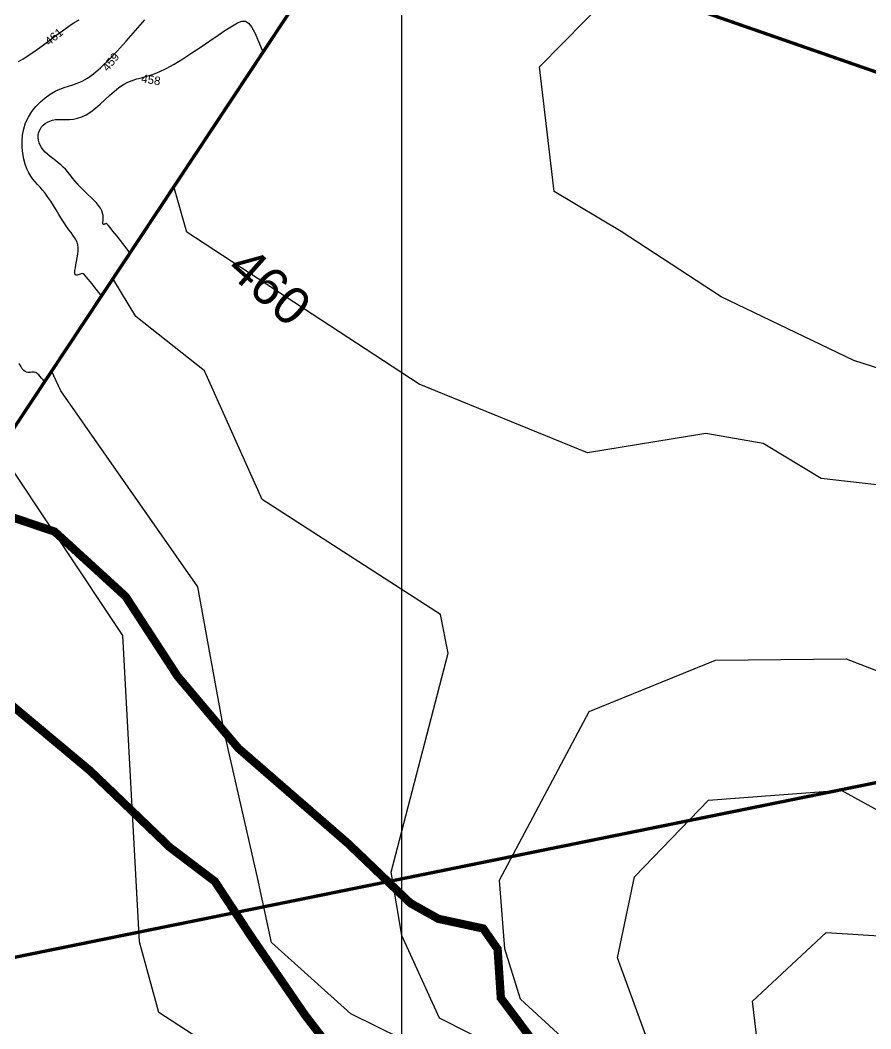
# Model space of a CAD drawing. Header units: metres. Extents: x 218545 to 227455, y 1543467 to 1556082.
# Drawn here: x 219770 to 220284, y 1550861 to 1551470 of the extents above; entities that cross this region are included whole.
import ezdxf

# ---------------------------------------------------------------- set-up
doc = ezdxf.new("R2010")
doc.units = ezdxf.units.M
doc.header["$MEASUREMENT"] = 0
for name, color, linetype in [('10 M CONTOUR', 20, 'Continuous'), ('2 M CONTOUR', 33, 'Continuous'), ('CONTEXT', 200, 'Continuous'), ('GRID', 250, 'Continuous'), ('SATGE-2', 160, 'Continuous'), ('UUL', 90, 'Continuous')]:
    doc.layers.add(name, color=color, linetype=linetype)
doc.styles.get("Standard").update_dxf_attribs({"font": 'arial.ttf'})

msp = doc.modelspace()

# ---------------------------------------------------------------- linework, layer by layer
at = {"layer": '10 M CONTOUR'}
for points in [[(220343.88469, 1551183.15432, -1009.86579), (220253.70969, 1551193.36632, -1009.86579), (220218.63469, 1551214.54832, -1009.86579), (220184.04969, 1551220.57007, -1009.86579), (220112.61769, 1551209.00832, -1009.86579), (220010.958, 1551250.45497, -1009.86579), (219870.60969, 1551342.10532, -1009.86579), (219862.71418, 1551369.81328, -1009.86579)], [(220131.81869, 1550823.92732, -1009.86579), (220072.15669, 1550878.88032, -1009.86579), (220062.60269, 1550909.37932, -1009.86579), (220059.41969, 1550950.91332, -1009.86579), (220113.59569, 1551052.77132, -1009.86579), (220189.80969, 1551083.63932, -1009.86579), (220268.74969, 1551084.47432, -1009.86579), (220337.63169, 1551057.92532, -1009.86579)]]:
    msp.add_polyline3d(points, dxfattribs=at)
at = {"layer": '2 M CONTOUR', "flags": 128}
for points in [[(219768.85028, 1551445.15612), (219771.83194, 1551446.83612), (219775.2745, 1551449.05432), (219779.08633, 1551451.70928), (219783.14137, 1551454.65711), (219787.31355, 1551457.75396), (219791.47681, 1551460.85594), (219795.5051, 1551463.81918), (219799.27235, 1551466.49981), (219802.6525, 1551468.75395), (219805.55998, 1551470.48867)], [(219819.24152, 1551303.55462), (219815.88399, 1551307.84952), (219813.27476, 1551311.15816), (219811.29711, 1551313.602), (219809.83431, 1551315.30249), (219808.76967, 1551316.38107), (219807.98646, 1551316.95919), (219807.36798, 1551317.15831), (219806.7975, 1551317.09988), (219806.18367, 1551316.89706), (219805.53658, 1551316.62986), (219804.89167, 1551316.36997), (219804.28439, 1551316.18913), (219803.75019, 1551316.15904), (219803.3245, 1551316.35142), (219803.04279, 1551316.83798), (219802.94048, 1551317.69043), (219803.03764, 1551318.95428), (219803.29275, 1551320.57018), (219803.6489, 1551322.45258), (219804.04917, 1551324.51592), (219804.43668, 1551326.67464), (219804.75449, 1551328.8432), (219804.94572, 1551330.93602), (219804.95344, 1551332.86756), (219804.73333, 1551334.5782), (219804.29142, 1551336.11213), (219803.64632, 1551337.53946), (219802.81662, 1551338.93032), (219801.82093, 1551340.35483), (219800.67787, 1551341.88312), (219799.40603, 1551343.58531), (219798.02403, 1551345.53152), (219796.55018, 1551347.76717), (219795.00163, 1551350.23889), (219793.39524, 1551352.86859), (219791.74787, 1551355.5782), (219790.07638, 1551358.28964), (219788.39763, 1551360.92482), (219786.72849, 1551363.40567), (219785.0858, 1551365.65411), (219783.48476, 1551367.62038), (219781.93383, 1551369.36809), (219780.43982, 1551370.98916), (219779.0095, 1551372.57552), (219777.64967, 1551374.21908), (219776.36713, 1551376.01179), (219775.16867, 1551378.04555), (219774.06107, 1551380.4123), (219773.05891, 1551383.17625), (219772.20779, 1551386.29072), (219771.56109, 1551389.68133), (219771.17221, 1551393.27368), (219771.09451, 1551396.99339), (219771.38138, 1551400.76607), (219772.0862, 1551404.51733), (219773.26236, 1551408.17277), (219774.93934, 1551411.66505), (219777.05112, 1551414.95492), (219779.50777, 1551418.01017), (219782.21935, 1551420.79862), (219785.09596, 1551423.28804), (219788.04767, 1551425.44623), (219790.98456, 1551427.24099), (219793.81669, 1551428.64011), (219796.48647, 1551429.6497), (219799.06555, 1551430.42909), (219801.6579, 1551431.17592), (219804.3675, 1551432.08784), (219807.29832, 1551433.36248), (219810.55432, 1551435.1975), (219814.23949, 1551437.79053), (219818.45779, 1551441.33921), (219823.2651, 1551445.96141), (219828.5249, 1551451.45582), (219834.05259, 1551457.54137), (219839.66355, 1551463.93696), (219845.17318, 1551470.36153)], [(219836.45738, 1551329.53555), (219831.93734, 1551335.32159), (219828.49956, 1551339.70835), (219825.98476, 1551342.88646), (219824.23366, 1551345.04654), (219823.08696, 1551346.37922), (219822.38537, 1551347.07514), (219821.9696, 1551347.32492), (219821.68037, 1551347.31919), (219821.38775, 1551347.2225), (219821.07927, 1551347.09512), (219820.77184, 1551346.97123), (219820.48234, 1551346.88502), (219820.22768, 1551346.87067), (219820.02475, 1551346.96238), (219819.89045, 1551347.19433), (219819.84168, 1551347.60071), (219819.88335, 1551348.20684), (219819.97245, 1551349.00267), (219820.05397, 1551349.96925), (219820.07293, 1551351.08767), (219819.97431, 1551352.33899), (219819.70313, 1551353.70429), (219819.20438, 1551355.16464), (219818.42306, 1551356.70112), (219817.32436, 1551358.29577), (219815.95419, 1551359.93457), (219814.37863, 1551361.60446), (219812.66378, 1551363.29241), (219810.87573, 1551364.98537), (219809.08056, 1551366.67028), (219807.34437, 1551368.3341), (219805.73326, 1551369.96377), (219804.29502, 1551371.54886), (219803.00437, 1551373.08929), (219801.81772, 1551374.58762), (219800.69149, 1551376.04637), (219799.58211, 1551377.46809), (219798.44601, 1551378.85532), (219797.23959, 1551380.21059), (219795.91929, 1551381.53644), (219794.4567, 1551382.83647), (219792.8841, 1551384.11848), (219791.24893, 1551385.39134), (219789.59867, 1551386.6639), (219787.98075, 1551387.94502), (219786.44264, 1551389.24357), (219785.03178, 1551390.56841), (219783.79563, 1551391.92839), (219782.7731, 1551393.32869), (219781.9689, 1551394.75972), (219781.37922, 1551396.20823), (219781.00022, 1551397.66094), (219780.82809, 1551399.10459), (219780.859, 1551400.5259), (219781.08911, 1551401.91161), (219781.51462, 1551403.24845), (219782.13125, 1551404.52225), (219782.93305, 1551405.71517), (219783.91359, 1551406.80847), (219785.06648, 1551407.78342), (219786.3853, 1551408.62128), (219787.86366, 1551409.3033), (219789.49515, 1551409.81076), (219791.27335, 1551410.1249), (219793.19154, 1551410.24581), (219795.24166, 1551410.2488), (219797.41532, 1551410.228), (219799.70414, 1551410.27753), (219802.09973, 1551410.49152), (219804.59371, 1551410.96411), (219807.1777, 1551411.78941), (219809.8433, 1551413.06156), (219812.58047, 1551414.83709), (219815.37251, 1551417.02214), (219818.20104, 1551419.48526), (219821.04768, 1551422.095), (219823.89408, 1551424.7199), (219826.72186, 1551427.22852), (219829.51265, 1551429.48939), (219832.24807, 1551431.37107), (219834.92582, 1551432.78903), (219837.60785, 1551433.84647), (219840.37213, 1551434.69352), (219843.29669, 1551435.4803), (219846.45951, 1551436.35694), (219849.9386, 1551437.47356), (219853.81196, 1551438.98029), (219858.15759, 1551441.02725), (219863.01209, 1551443.70987), (219868.24653, 1551446.90481), (219873.69059, 1551450.43401), (219879.17394, 1551454.11944), (219884.52625, 1551457.78304), (219889.57719, 1551461.24676), (219894.15644, 1551464.33256), (219898.09368, 1551466.8624), (219901.27856, 1551468.66798), (219903.84074, 1551469.62005), (219905.96984, 1551469.59913), (219907.85551, 1551468.48571), (219909.68737, 1551466.1603), (219911.65507, 1551462.50341), (219913.94825, 1551457.39555), (219916.75652, 1551450.71722)], [(219784.8098, 1551251.59274), (219783.77988, 1551252.90743), (219782.8457, 1551254.07428), (219781.9911, 1551255.08877), (219781.19991, 1551255.94637), (219780.45597, 1551256.64254), (219779.74311, 1551257.17276), (219779.04518, 1551257.53249), (219778.34601, 1551257.71721), (219777.63197, 1551257.73471), (219776.8996, 1551257.64217), (219776.14798, 1551257.50909), (219775.37618, 1551257.40497), (219774.58328, 1551257.39933), (219773.76834, 1551257.56165), (219772.93045, 1551257.96145), (219772.06867, 1551258.66824), (219771.18471, 1551259.73702), (219770.29073, 1551261.1649), (219769.40151, 1551262.93449)]]:
    msp.add_lwpolyline(points, dxfattribs=at)
at = {"layer": '2 M CONTOUR'}
for points in [[(220382.31469, 1551229.68132, -1011.86579), (220273.26269, 1551264.67632, -1011.86579), (220193.25369, 1551303.05322, -1011.86579), (220132.89969, 1551342.50036, -1011.86579), (220092.48281, 1551366.76671, -1011.86579), (220083.58127, 1551441.95, -1011.86579), (220125.26569, 1551484.48832, -1011.86579), (220184.83769, 1551529.26235, -1011.86579), (220232.47182, 1551584.0107, -1011.86579), (220276.31369, 1551625.61132, -1011.86579), (220336.20569, 1551659.59832, -1011.86579)], [(220076.47669, 1550840.48432, -1007.86579), (220023.13969, 1550867.59932, -1007.86579), (220000.46569, 1550917.50532, -1007.86579), (219994.02669, 1550955.74832, -1007.86579), (220028.44169, 1551087.95232, -1007.86579), (220023.74069, 1551111.19932, -1007.86579), (219916.12269, 1551180.69632, -1007.86579), (219881.22269, 1551258.34732, -1007.86579), (219839.80469, 1551291.34432, -1007.86579), (219825.9236, 1551314.26797, -1007.86579)], [(219573.97943, 1550491.30332, -1005.86579), (219577.87469, 1550416.99132, -1005.86579), (219626.30569, 1550311.63032, -1005.86579), (219661.51869, 1550272.29732, -1005.86579), (219731.92569, 1550237.73232, -1005.86579), (219802.30369, 1550247.95732, -1005.86579), (219888.97369, 1550339.46432, -1005.86579), (219884.47669, 1550403.89432, -1005.86579), (219896.86269, 1550427.60032, -1005.86579), (219945.95369, 1550454.75332, -1005.86579), (220026.14669, 1550436.65332, -1005.86579), (220109.94869, 1550435.78732, -1005.86579), (220158.61669, 1550491.26432, -1005.86579), (220177.15369, 1550549.46932, -1005.86579), (220177.27969, 1550624.55432, -1005.86579), (220137.44869, 1550753.58832, -1005.86579), (220060.92669, 1550825.04732, -1005.86579), (219969.52369, 1550870.12132, -1005.86579), (219921.61769, 1550913.19832, -1005.86579), (219913.29969, 1550952.46432, -1005.86579), (219893.09439, 1551040.57768, -1005.86579), (219877.27469, 1551127.90232, -1005.86579), (219794.48169, 1551246.39732, -1005.86579), (219788.90612, 1551258.35295, -1005.86579)], [(219893.84896, 1550844.67295, -1003.86579), (219853.67784, 1550870.83821, -1003.86579), (219841.95269, 1550913.62632, -1003.86579), (219831.98669, 1551098.70232, -1003.86579), (219757.34706, 1551210.53781, -1003.86579)], [(220224.66169, 1550646.34932, -1011.86579), (220130.60169, 1550903.86832, -1011.86579), (220140.80969, 1550952.76432, -1011.86579), (220185.52969, 1550999.09232, -1011.86579), (220265.72569, 1551005.19932, -1011.86579), (220419.10769, 1550920.91332, -1011.86579)], [(220247.67069, 1550577.99332, -1013.86579), (220212.12769, 1550877.76932, -1013.86579), (220256.60069, 1550919.19132, -1013.86579), (220336.77369, 1550914.21432, -1013.86579), (220419.54169, 1550848.67332, -1013.86579)]]:
    msp.add_polyline3d(points, dxfattribs=at)
at = {"layer": 'GRID', "linetype": 'Continuous'}
msp.add_line((220000.13969, 1555700.13632, -1469.86579), (220000.13969, 1546700.13632, -1469.86579), dxfattribs=at)
at = {"layer": 'SATGE-2', "color": 0, "const_width": 2}
for points, elevation in [([(220046.97104, 1552855.47695), (220048.95559, 1552712.19684), (220053.69263, 1552189.90251), (220054.23691, 1552112.89747), (220055.33763, 1551933.55285), (220068.78989, 1551713.39272), (220071.25754, 1551683.95349), (219933.18385, 1551475.91941), (219689.1336, 1551107.56188), (219626.26506, 1550769.8527), (219510.10794, 1550115.06758)], 1466.37623), ([(220902.69791, 1551224.81226), (219587.53063, 1551681.97468)], 462.36238), ([(220889.42265, 1551131.93952), (219272.64674, 1550804.0849)], 462.36238)]:
    msp.add_lwpolyline(points, dxfattribs=dict(at, elevation=elevation))
at = {"layer": 'UUL', "const_width": 5, "elevation": -1469.86579}
msp.add_lwpolyline([(220078.87908, 1550854.70271), (220060.20619, 1550879.68277), (220058.25267, 1550909.21143), (220049.53767, 1550921.66136), (220022.55574, 1550927.46815), (220005.53208, 1550937.01285), (219968.10065, 1550972.84399), (219901.67986, 1551030.51569), (219864.98113, 1551074.0102), (219833.59734, 1551122.2101), (219790.76705, 1551161.32858), (219740.97781, 1551178.22891), (219728.76536, 1551167.90091), (219725.00766, 1551115.3221), (219742.85666, 1551074.9491), (219766.34214, 1551055.23203), (219812.37369, 1551016.73686), (219860.28408, 1550970.73039), (219887.52719, 1550950.07442), (219909.1339, 1550917.21268), (219942.01356, 1550869.32841), (219958.58589, 1550847.68994)], dxfattribs=at)

# ---------------------------------------------------------------- texts
at = {"layer": '2 M CONTOUR', "char_height": 5, "attachment_point": 5}
for s, insert, rotation in [('{461}', (219790.31496, 1551460.18919, -1008.86579), 39.43509107), ('{459}', (219824.61289, 1551444.98897, -1010.86579), 50.92732161), ('{458}', (219848.92449, 1551434.21451, -1011.86579), 350.69518101)]:
    msp.add_mtext(s, dxfattribs=dict(at, insert=insert, rotation=rotation))
at = {"layer": 'CONTEXT', "linetype": 'Continuous'}
msp.add_text('460', height=22.5, rotation=318.46614369, dxfattribs=at).set_placement((219893.57898, 1551318.54323, -1469.86579))

doc.saveas('drawing.dxf')
